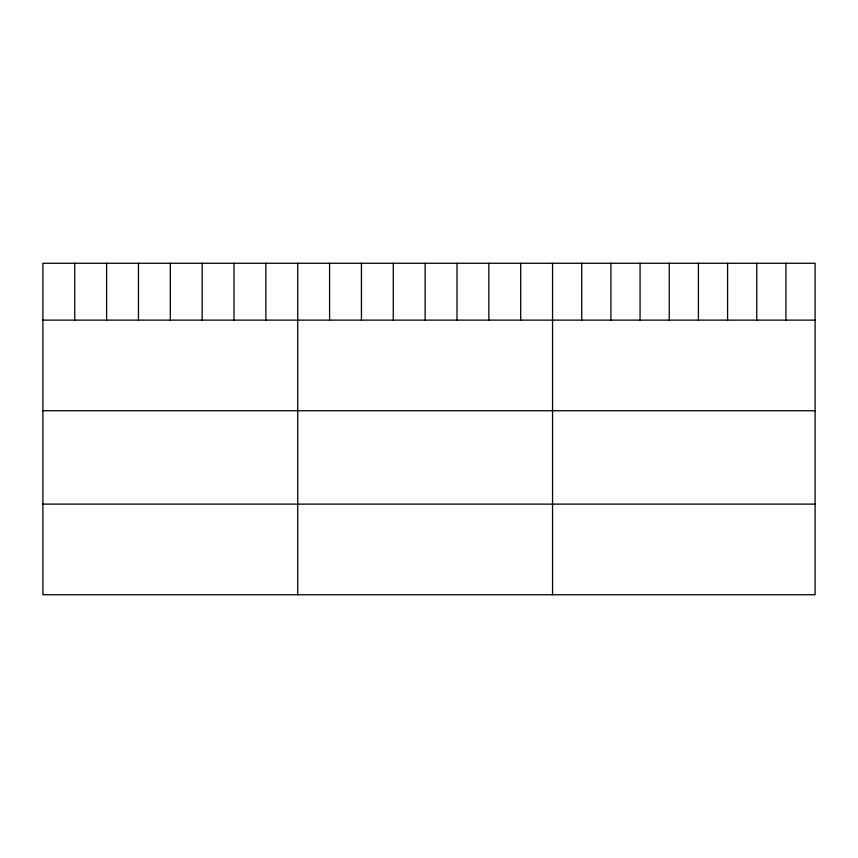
<?xml version="1.0" encoding="UTF-8"?>
<svg xmlns="http://www.w3.org/2000/svg" width="858" height="858" viewBox="0 0 858 858"><rect width="100%" height="100%" fill="white"/><g stroke="black" fill="none" stroke-linecap="round" stroke-linejoin="round"><path stroke-width="1.29" d="M815.1 320.12L815.1 594.733L42.9 594.733L42.9 263.267L815.1 263.267L815.1 320.12L42.9 320.12M42.9 410.746L815.1 410.746M42.9 504.118L815.1 504.118M785.928 263.267L785.928 320.12M756.756 263.267L756.756 320.12M727.584 263.267L727.584 320.12M698.412 263.267L698.412 320.12M669.24 263.267L669.24 320.12M640.068 263.267L640.068 320.12M610.896 263.267L610.896 320.12M581.724 263.267L581.724 320.12M552.552 263.267L552.552 594.733M520.699 263.267L520.699 320.12M488.846 263.267L488.846 320.12M456.992 263.267L456.992 320.12M425.139 263.267L425.139 320.12M393.286 263.267L393.286 320.12M361.433 263.267L361.433 320.12M329.579 263.267L329.579 320.12M297.726 263.267L297.726 594.733M265.873 263.267L265.873 320.12M234.019 263.267L234.019 320.12M202.166 263.267L202.166 320.12M170.313 263.267L170.313 320.12M138.46 263.267L138.46 320.12M106.607 263.267L106.607 320.12M74.753 263.267L74.753 320.12"/></g></svg>
